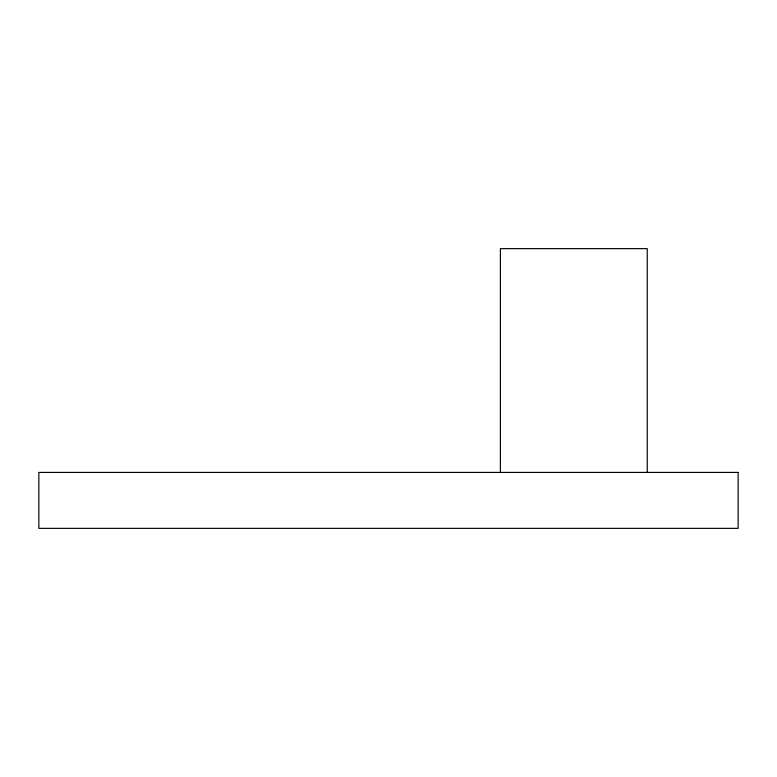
<?xml version="1.0" encoding="UTF-8"?>
<svg xmlns="http://www.w3.org/2000/svg" width="777" height="777" viewBox="0 0 777 777"><rect width="100%" height="100%" fill="white"/><g stroke="black" fill="none" stroke-linecap="round" stroke-linejoin="round"><path stroke-width="1.17" d="M647.241 472.416L647.241 248.64L500.388 248.64L500.388 472.416M738.15 472.416L38.85 472.416L38.85 528.36L738.15 528.36L738.15 472.416"/></g></svg>
